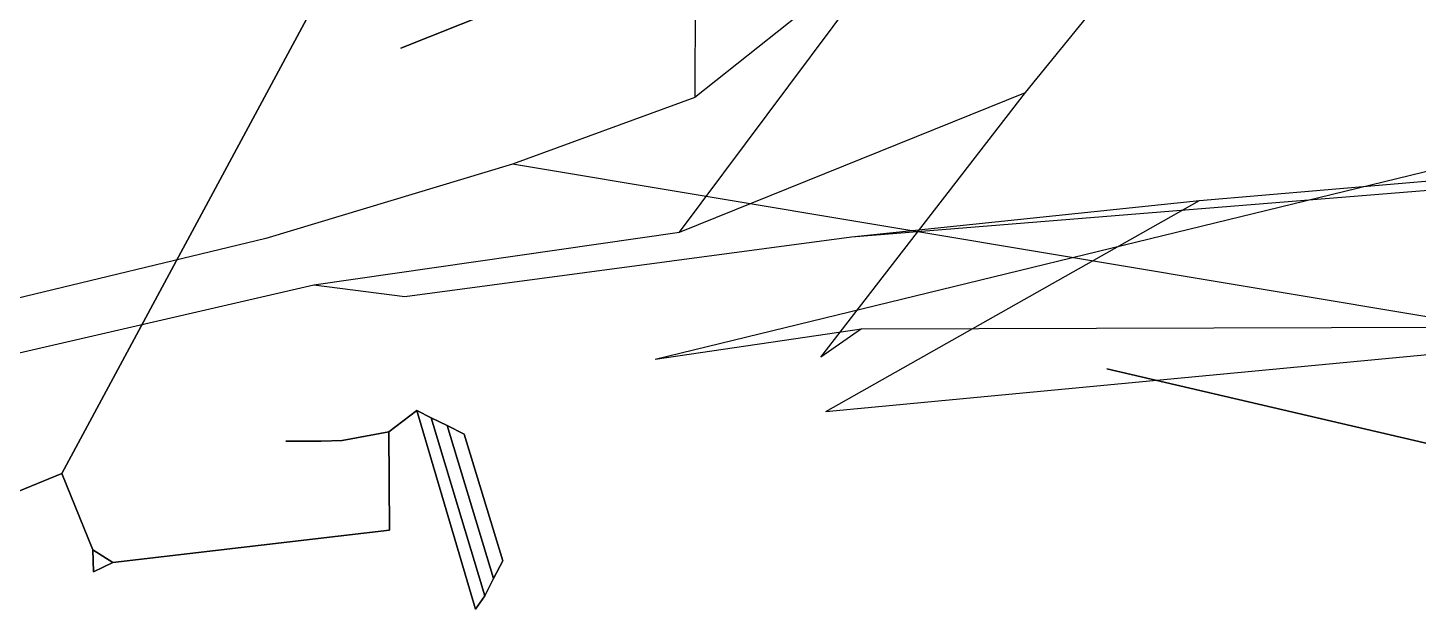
# Model space of a CAD drawing. Header units: metres. Extents: x 327752 to 330295, y 2791490 to 2794271.
# Drawn here: x 328526 to 329294, y 2791504 to 2791825 of the extents above; entities that cross this region are included whole.
import ezdxf

# ---------------------------------------------------------------- set-up
doc = ezdxf.new("R2010")
doc.units = ezdxf.units.M

msp = doc.modelspace()

# ---------------------------------------------------------------- linework, layer by layer
for p, q in [((328885.93, 2791712.24), (329297.58, 2792263.51)), ((328896.02, 2792200.82), (328894.43, 2791786.68)), ((329195.15, 2792025.27), (328894.43, 2791786.68)), ((329077.09, 2791789.29), (329205.65, 2791947.63)), ((328544.83, 2791579.14), (328682.64, 2791834.55)), ((328682.64, 2791834.55), (328544.83, 2791579.14)), ((328732.18, 2791813.79), (328798.65, 2791840.59)), ((328798.65, 2791840.59), (328732.18, 2791813.79)), ((328885.93, 2791712.24), (329077.09, 2791789.29)), ((328964.11, 2791643.21), (329077.09, 2791789.29)), ((328894.43, 2791786.68), (328793.8, 2791749.82)), ((328872.47, 2791642.2), (329452.25, 2791783.24)), ((328793.8, 2791749.82), (328657.59, 2791708.8)), ((330126.01, 2791527.69), (328793.8, 2791749.82)), ((328981.04, 2791709.73), (329531.15, 2791754.31)), ((329173.14, 2791729.82), (329337.61, 2791743.92)), ((328966.83, 2791613.3), (329173.14, 2791729.82)), ((328981.04, 2791709.73), (329173.14, 2791729.82)), ((328684.14, 2791683.3), (328885.93, 2791712.24)), ((328657.59, 2791708.8), (328313.9, 2791626.18)), ((328734.4, 2791676.74), (328981.04, 2791709.73)), ((328398.36, 2791617.23), (328684.14, 2791683.3)), ((328684.14, 2791683.3), (328734.4, 2791676.74)), ((328966.83, 2791613.3), (329567.1, 2791670.13)), ((328872.47, 2791642.2), (328986.51, 2791659.01)), ((328986.51, 2791659.01), (328964.11, 2791643.21)), ((328986.51, 2791659.01), (329676.83, 2791660.76)), ((329428.54, 2791565.38), (329122.06, 2791636.78)), ((329122.06, 2791636.78), (329428.54, 2791565.38)), ((328725.55, 2791602.04), (328740.88, 2791613.83)), ((328740.88, 2791613.83), (328725.55, 2791602.04)), ((328740.88, 2791613.83), (328748.87, 2791609.87)), ((328740.88, 2791613.83), (328773.4, 2791504.21)), ((328748.87, 2791609.87), (328740.88, 2791613.83)), ((328773.4, 2791504.21), (328740.88, 2791613.83)), ((328757.65, 2791605.51), (328748.87, 2791609.87)), ((328778.44, 2791511.63), (328748.87, 2791609.87)), ((328748.87, 2791609.87), (328757.65, 2791605.51)), ((328748.87, 2791609.87), (328778.44, 2791511.63)), ((328783.35, 2791521.15), (328757.65, 2791605.51)), ((328767.05, 2791600.83), (328757.65, 2791605.51)), ((328757.65, 2791605.51), (328767.05, 2791600.83)), ((328757.65, 2791605.51), (328783.35, 2791521.15)), ((328688.11, 2791596.88), (328668.58, 2791596.95)), ((328668.58, 2791596.95), (328688.11, 2791596.88)), ((328688.11, 2791596.88), (328699.74, 2791597.29)), ((328688.11, 2791596.88), (328699.74, 2791597.29)), ((328699.74, 2791597.29), (328688.11, 2791596.88)), ((328699.74, 2791597.29), (328688.11, 2791596.88)), ((328725.55, 2791602.04), (328699.74, 2791597.29)), ((328699.74, 2791597.29), (328725.55, 2791602.04)), ((328725.79, 2791547.77), (328725.55, 2791602.04)), ((328725.55, 2791602.04), (328725.79, 2791547.77)), ((328788.39, 2791530.91), (328767.05, 2791600.83)), ((328788.39, 2791530.91), (328767.05, 2791600.83)), ((328767.05, 2791600.83), (328788.39, 2791530.91)), ((328767.05, 2791600.83), (328788.39, 2791530.91)), ((328544.83, 2791579.14), (328510.84, 2791565.12)), ((328510.84, 2791565.12), (328544.83, 2791579.14)), ((328544.83, 2791579.14), (328561.95, 2791536.88)), ((328561.95, 2791536.88), (328544.83, 2791579.14)), ((328725.79, 2791547.77), (328572.98, 2791529.95)), ((328572.98, 2791529.95), (328725.79, 2791547.77)), ((328561.95, 2791536.88), (328562.37, 2791524.88)), ((328561.95, 2791536.88), (328572.98, 2791529.95)), ((328572.98, 2791529.95), (328561.95, 2791536.88)), ((328562.37, 2791524.88), (328561.95, 2791536.88)), ((328572.98, 2791529.95), (328562.37, 2791524.88)), ((328562.37, 2791524.88), (328572.98, 2791529.95)), ((328788.39, 2791530.91), (328783.35, 2791521.15)), ((328783.35, 2791521.15), (328788.39, 2791530.91)), ((328783.35, 2791521.15), (328778.44, 2791511.63)), ((328778.44, 2791511.63), (328783.35, 2791521.15)), ((328778.44, 2791511.63), (328773.4, 2791504.21)), ((328773.4, 2791504.21), (328778.44, 2791511.63))]:
    msp.add_line(p, q)

doc.saveas('drawing.dxf')
